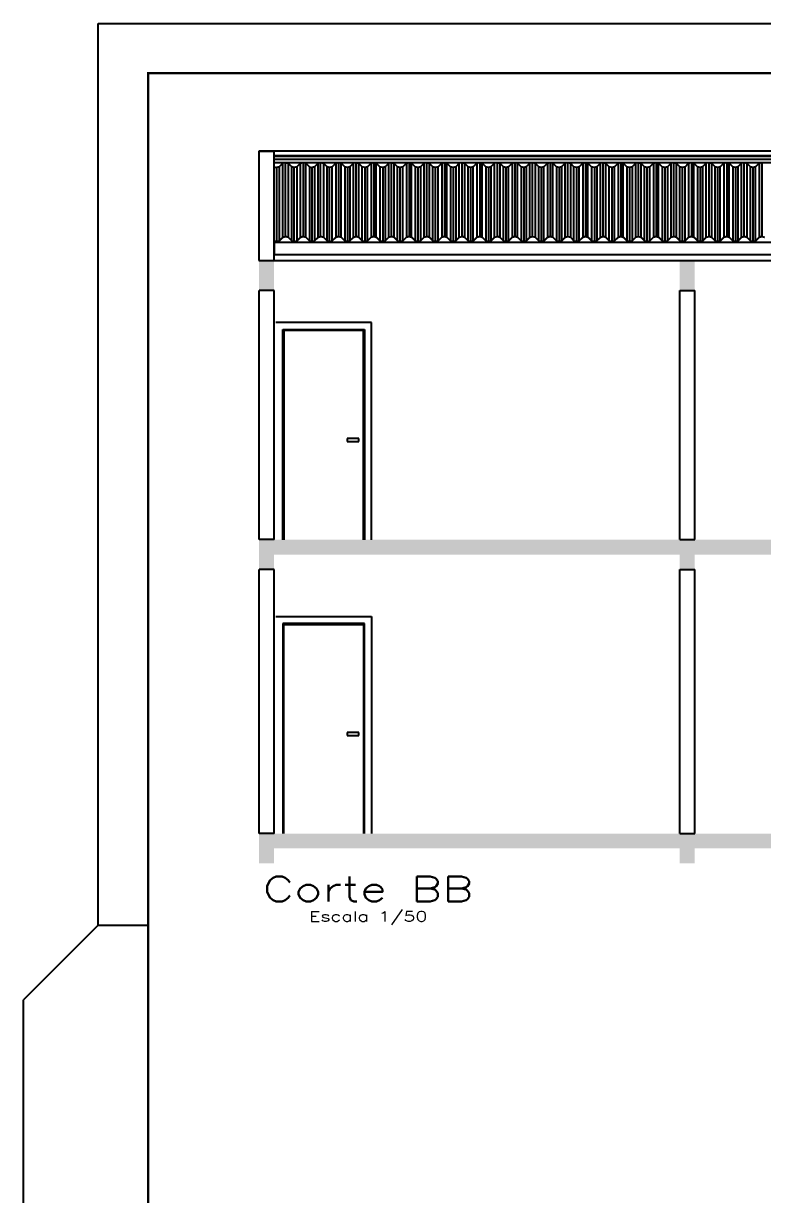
# Model space of a CAD drawing. Extents: x 241 to 398, y 106 to 179.
# Drawn here: x 280.42 to 287.84, y 154.7 to 166.46 of the extents above; entities that cross this region are included whole.
import ezdxf
from ezdxf.enums import TextEntityAlignment as Align

# ---------------------------------------------------------------- set-up
doc = ezdxf.new("R2010")
doc.units = 0
doc.layers.get('0').update_dxf_attribs({"linetype": 'CONTINUOUS'})
for name, color, linetype in [('ESPEC', 7, 'CONTINUOUS'), ('ESTRUT', 8, 'CONTINUOUS'), ('LINVISTA', 8, 'CONTINUOUS'), ('MOBIL', 8, 'CONTINUOUS'), ('PAREDE', 5, 'CONTINUOUS')]:
    doc.layers.add(name, color=color, linetype=linetype)
doc.styles.add('REGUA200', font='romans.shx', dxfattribs={"width": 1.4})
doc.styles.add('REGUA80', font='romans.shx', dxfattribs={"width": 1.4})

# ---------------------------------------------------------------- blocks, each defined once
blk = doc.blocks.new('TITUL2')
at = {"color": 6, "style": 'REGUA200', "width": 1.4}
blk.add_attdef('TITULO', text='', height=5, dxfattribs=at).set_placement((0, 0), align=Align.CENTER)
at = {"color": 0, "style": 'REGUA80', "width": 1.4}
blk.add_attdef('ESCALA', text='', height=2, dxfattribs=at).set_placement((0, -4), align=Align.CENTER)

msp = doc.modelspace()

# ---------------------------------------------------------------- linework, layer by layer
for p, q in [((281.1725, 166.4554), (318.7857, 166.4554)), ((281.1725, 157.4043), (281.1725, 166.4554)), ((281.1725, 157.4043), (280.4225, 156.6543)), ((281.1725, 157.4043), (281.6725, 157.4043)), ((280.4225, 143.276), (280.4225, 156.6543))]:
    msp.add_line(p, q)
at = {"const_width": 0.0236}
msp.add_lwpolyline([(281.6725, 165.9554), (318.2857, 165.9554), (318.2857, 143.026), (281.6725, 143.026)], close=True, dxfattribs=at)
at = {"layer": 'ESTRUT'}
msp.add_lwpolyline([(285.13, 164.1358), (312.6364, 164.1358), (312.6364, 164.2567), (282.9364, 164.2567), (282.9364, 164.1358), (285.13, 164.1358)], dxfattribs=at)
for points in [[(282.7864, 163.7748), (282.9364, 164.0748), (282.7864, 164.0748)], [(282.9364, 163.7748), (282.9364, 164.0748), (282.7864, 163.7748)], [(287.0064, 164.0748), (287.1564, 163.7748), (287.1564, 164.0748)], [(287.0064, 163.7748), (287.1564, 163.7748), (287.0064, 164.0748)], [(282.7864, 160.9748), (282.9364, 161.2748), (282.7864, 161.2748)], [(282.9364, 160.9748), (282.9364, 161.2748), (282.7864, 160.9748)], [(282.9364, 161.1248), (312.6364, 161.2748), (282.9364, 161.2748)], [(309.5886, 161.1248), (312.6364, 161.2748), (282.9364, 161.1248)], [(287.0064, 161.2748), (287.1564, 160.9748), (287.1564, 161.2748)], [(287.0064, 160.9748), (287.1564, 160.9748), (287.0064, 161.2748)], [(282.7864, 158.0248), (282.9364, 158.3248), (282.7864, 158.3248)], [(282.9364, 158.0248), (282.9364, 158.3248), (282.7864, 158.0248)], [(309.5886, 158.1748), (312.6364, 158.3248), (282.9364, 158.1748)], [(282.9364, 158.1748), (312.6364, 158.3248), (282.9364, 158.3248)], [(287.0064, 158.3248), (287.1564, 158.0248), (287.1564, 158.3248)], [(287.0064, 158.0248), (287.1564, 158.0248), (287.0064, 158.3248)]]:
    msp.add_solid(points, dxfattribs=at)
at = {"layer": 'LINVISTA'}
for p, q in [((312.7835, 165.1741), (282.7846, 165.1741)), ((282.9341, 165.1303), (312.634, 165.1303)), ((312.634, 165.1202), (282.9341, 165.1202)), ((282.9341, 165.0927), (312.634, 165.0927)), ((312.634, 165.0561), (282.9341, 165.0561)), ((283.0257, 165.053), (282.9891, 165.0154)), ((283.0379, 165.0561), (283.0257, 165.053)), ((283.0257, 164.3096), (283.0257, 165.053)), ((283.0501, 164.3167), (283.0501, 165.0561)), ((283.0623, 165.0561), (283.0776, 165.053)), ((283.1142, 165.0154), (283.0776, 165.053)), ((283.0776, 165.053), (283.0776, 164.3096)), ((283.2026, 165.053), (283.166, 165.0154)), ((283.2026, 165.053), (283.2149, 165.0561)), ((283.2026, 164.3096), (283.2026, 165.053)), ((283.2271, 165.0561), (283.2271, 164.3167)), ((283.2545, 165.053), (283.2393, 165.0561)), ((283.2545, 165.053), (283.2911, 165.0154)), ((283.2545, 164.3096), (283.2545, 165.053)), ((283.3796, 165.053), (283.343, 165.0154)), ((283.3918, 165.0561), (283.3796, 165.053)), ((283.3796, 164.3096), (283.3796, 165.053)), ((283.404, 164.3167), (283.404, 165.0561)), ((283.4162, 165.0561), (283.4315, 165.053)), ((283.4681, 165.0154), (283.4315, 165.053)), ((283.4315, 165.053), (283.4315, 164.3096)), ((283.52, 165.0154), (283.5566, 165.053)), ((283.5566, 165.053), (283.5688, 165.0561)), ((283.5566, 165.053), (283.5566, 164.3096)), ((283.584, 165.0561), (283.584, 164.3167)), ((283.6085, 165.053), (283.5962, 165.0561)), ((283.6085, 165.053), (283.6451, 165.0154)), ((283.6085, 164.3096), (283.6085, 165.053)), ((283.7335, 165.053), (283.6969, 165.0154)), ((283.7458, 165.0561), (283.7335, 165.053)), ((283.7335, 164.3096), (283.7335, 165.053)), ((283.761, 164.3167), (283.761, 165.0561)), ((283.7732, 165.0561), (283.7854, 165.053)), ((283.822, 165.0154), (283.7854, 165.053)), ((283.7854, 165.053), (283.7854, 164.3096)), ((283.8739, 165.0154), (283.9105, 165.053)), ((283.9105, 165.053), (283.9227, 165.0561)), ((283.9105, 165.053), (283.9105, 164.3096)), ((283.938, 165.0561), (283.938, 164.3167)), ((283.9624, 165.053), (283.9502, 165.0561)), ((283.9624, 165.053), (283.999, 165.0154)), ((283.9624, 164.3096), (283.9624, 165.053)), ((284.0875, 165.053), (284.0509, 165.0154)), ((284.0997, 165.0561), (284.0875, 165.053)), ((284.0875, 164.3096), (284.0875, 165.053)), ((284.1149, 164.3167), (284.1149, 165.0561)), ((284.1271, 165.0561), (284.1393, 165.053)), ((284.176, 165.0154), (284.1393, 165.053)), ((284.1393, 165.053), (284.1393, 164.3096)), ((284.2278, 165.0154), (284.2644, 165.053)), ((284.2644, 165.053), (284.2767, 165.0561)), ((284.2644, 165.053), (284.2644, 164.3096)), ((284.2919, 165.0561), (284.2919, 164.3167)), ((284.3163, 165.053), (284.3041, 165.0561)), ((284.3163, 165.053), (284.3529, 165.0154)), ((284.3163, 164.3096), (284.3163, 165.053)), ((284.4414, 165.053), (284.4048, 165.0154)), ((284.4536, 165.0561), (284.4414, 165.053)), ((284.4414, 164.3096), (284.4414, 165.053)), ((284.4689, 164.3167), (284.4689, 165.0561)), ((284.4811, 165.0561), (284.4933, 165.053)), ((284.5299, 165.0154), (284.4933, 165.053)), ((284.4933, 165.053), (284.4933, 164.3096)), ((284.5818, 165.0154), (284.6184, 165.053)), ((284.6184, 165.053), (284.6306, 165.0561)), ((284.6184, 165.053), (284.6184, 164.3096)), ((284.6458, 165.0561), (284.6458, 164.3167)), ((284.6702, 165.053), (284.658, 165.0561)), ((284.6702, 165.053), (284.7069, 165.0154)), ((284.6702, 164.3096), (284.6702, 165.053)), ((284.7953, 165.053), (284.7587, 165.0154)), ((284.8075, 165.0561), (284.7953, 165.053)), ((284.7953, 164.3096), (284.7953, 165.053)), ((284.8228, 164.3167), (284.8228, 165.0561)), ((284.835, 165.0561), (284.8472, 165.053)), ((284.8838, 165.0154), (284.8472, 165.053)), ((284.8472, 165.053), (284.8472, 164.3096)), ((284.9357, 165.0154), (284.9723, 165.053)), ((284.9723, 165.053), (284.9845, 165.0561)), ((284.9723, 165.053), (284.9723, 164.3096)), ((284.9998, 165.0561), (284.9998, 164.3167)), ((285.0242, 165.053), (285.012, 165.0561)), ((285.0242, 165.053), (285.0608, 165.0154)), ((285.0242, 164.3096), (285.0242, 165.053)), ((285.1493, 165.053), (285.1127, 165.0154)), ((285.1615, 165.0561), (285.1493, 165.053)), ((285.1493, 164.3096), (285.1493, 165.053)), ((285.1767, 164.3167), (285.1767, 165.0561)), ((285.1889, 165.0561), (285.2011, 165.053)), ((285.2378, 165.0154), (285.2011, 165.053)), ((285.2011, 165.053), (285.2011, 164.3096)), ((285.2896, 165.0154), (285.3262, 165.053)), ((285.3262, 165.053), (285.3384, 165.0561)), ((285.3262, 165.053), (285.3262, 164.3096)), ((285.3537, 165.0561), (285.3537, 164.3167)), ((285.3781, 165.053), (285.3659, 165.0561)), ((285.3781, 165.053), (285.4147, 165.0154)), ((285.3781, 164.3096), (285.3781, 165.053)), ((285.5032, 165.053), (285.4666, 165.0154)), ((285.5154, 165.0561), (285.5032, 165.053)), ((285.5032, 164.3096), (285.5032, 165.053)), ((285.5307, 164.3167), (285.5307, 165.0561)), ((285.5429, 165.0561), (285.5551, 165.053)), ((285.5917, 165.0154), (285.5551, 165.053)), ((285.5551, 165.053), (285.5551, 164.3096)), ((285.6436, 165.0154), (285.6802, 165.053)), ((285.6802, 165.053), (285.6924, 165.0561)), ((285.6802, 165.053), (285.6802, 164.3096)), ((285.7076, 165.0561), (285.7076, 164.3167)), ((285.732, 165.053), (285.7198, 165.0561)), ((285.732, 165.053), (285.7687, 165.0154)), ((285.732, 164.3096), (285.732, 165.053)), ((285.8571, 165.053), (285.8205, 165.0154)), ((285.8693, 165.0561), (285.8571, 165.053)), ((285.8571, 164.3096), (285.8571, 165.053)), ((285.8846, 164.3167), (285.8846, 165.0561)), ((285.8968, 165.0561), (285.909, 165.053)), ((285.9456, 165.0154), (285.909, 165.053)), ((285.909, 165.053), (285.909, 164.3096)), ((285.9975, 165.0154), (286.0341, 165.053)), ((286.0341, 165.053), (286.0463, 165.0561)), ((286.0341, 165.053), (286.0341, 164.3096)), ((286.0616, 165.0561), (286.0616, 164.3167)), ((286.086, 165.053), (286.0738, 165.0561)), ((286.086, 165.053), (286.1226, 165.0154)), ((286.086, 164.3096), (286.086, 165.053)), ((286.2111, 165.053), (286.1745, 165.0154)), ((286.2233, 165.0561), (286.2111, 165.053)), ((286.2111, 164.3096), (286.2111, 165.053)), ((286.2385, 164.3167), (286.2385, 165.0561)), ((286.2507, 165.0561), (286.2629, 165.053)), ((286.2996, 165.0154), (286.2629, 165.053)), ((286.2629, 165.053), (286.2629, 164.3096)), ((286.3514, 165.0154), (286.388, 165.053)), ((286.388, 165.053), (286.4002, 165.0561)), ((286.388, 165.053), (286.388, 164.3096)), ((286.4155, 165.0561), (286.4155, 164.3167)), ((286.4399, 165.053), (286.4277, 165.0561)), ((286.4399, 165.053), (286.4765, 165.0154)), ((286.4399, 164.3096), (286.4399, 165.053)), ((286.565, 165.053), (286.5284, 165.0154)), ((286.5772, 165.0561), (286.565, 165.053)), ((286.565, 164.3096), (286.565, 165.053)), ((286.5925, 164.3167), (286.5925, 165.0561)), ((286.6047, 165.0561), (286.6169, 165.053)), ((286.6535, 165.0154), (286.6169, 165.053)), ((286.6169, 165.053), (286.6169, 164.3096)), ((286.7054, 165.0154), (286.742, 165.053)), ((286.742, 165.053), (286.7542, 165.0561)), ((286.742, 165.053), (286.742, 164.3096)), ((286.7694, 165.0561), (286.7694, 164.3167)), ((286.7938, 165.053), (286.7816, 165.0561)), ((286.7938, 165.053), (286.8305, 165.0154)), ((286.7938, 164.3096), (286.7938, 165.053)), ((286.9189, 165.053), (286.8823, 165.0154)), ((286.9311, 165.0561), (286.9189, 165.053)), ((286.9189, 164.3096), (286.9189, 165.053)), ((286.9464, 164.3167), (286.9464, 165.0561)), ((286.9586, 165.0561), (286.9708, 165.053)), ((287.0074, 165.0154), (286.9708, 165.053)), ((286.9708, 165.053), (286.9708, 164.3096)), ((287.0593, 165.0154), (287.0959, 165.053)), ((287.0959, 165.053), (287.1081, 165.0561)), ((287.0959, 165.053), (287.0959, 164.3096)), ((287.1234, 165.0561), (287.1234, 164.3167)), ((287.1478, 165.053), (287.1356, 165.0561)), ((287.1478, 165.053), (287.1844, 165.0154)), ((287.1478, 164.3096), (287.1478, 165.053)), ((287.2729, 165.053), (287.2363, 165.0154)), ((287.2851, 165.0561), (287.2729, 165.053)), ((287.2729, 164.3096), (287.2729, 165.053)), ((287.3003, 164.3167), (287.3003, 165.0561)), ((287.3125, 165.0561), (287.3247, 165.053)), ((287.3614, 165.0154), (287.3247, 165.053)), ((287.3247, 165.053), (287.3247, 164.3096)), ((287.4132, 165.0154), (287.4498, 165.053)), ((287.4498, 165.053), (287.462, 165.0561)), ((287.4498, 165.053), (287.4498, 164.3096)), ((287.4773, 165.0561), (287.4773, 164.3167)), ((287.5017, 165.053), (287.4895, 165.0561)), ((287.5017, 165.053), (287.5383, 165.0154)), ((287.5017, 164.3096), (287.5017, 165.053)), ((287.6268, 165.053), (287.5902, 165.0154)), ((287.639, 165.0561), (287.6268, 165.053)), ((287.6268, 164.3096), (287.6268, 165.053)), ((287.6543, 164.3167), (287.6543, 165.0561)), ((287.6665, 165.0561), (287.6787, 165.053)), ((287.7153, 165.0154), (287.6787, 165.053)), ((287.6787, 165.053), (287.6787, 164.3096)), ((287.7672, 165.0154), (287.8038, 165.053)), ((287.8038, 165.053), (287.816, 165.0561)), ((287.8038, 165.053), (287.8038, 164.3096)), ((287.8312, 165.0561), (287.8312, 164.3167)), ((282.9372, 165.0154), (282.9616, 165.0083)), ((282.9891, 165.0154), (282.9616, 165.0083)), ((282.9616, 165.0083), (282.9616, 164.2648)), ((282.9891, 165.0154), (282.9891, 164.2719)), ((283.1142, 164.2719), (283.1142, 165.0154)), ((283.1386, 165.0083), (283.1142, 165.0154)), ((283.166, 165.0154), (283.1386, 165.0083)), ((283.1386, 164.2648), (283.1386, 165.0083)), ((283.166, 165.0154), (283.166, 164.2719)), ((283.2911, 165.0154), (283.2911, 164.2719)), ((283.2911, 165.0154), (283.3155, 165.0083)), ((283.343, 165.0154), (283.3155, 165.0083)), ((283.3155, 165.0083), (283.3155, 164.2648)), ((283.343, 165.0154), (283.343, 164.2719)), ((283.4681, 164.2719), (283.4681, 165.0154)), ((283.4925, 165.0083), (283.4681, 165.0154)), ((283.52, 165.0154), (283.4925, 165.0083)), ((283.4925, 164.2648), (283.4925, 165.0083)), ((283.52, 164.2719), (283.52, 165.0154)), ((283.6725, 165.0083), (283.6451, 165.0154)), ((283.6451, 165.0154), (283.6451, 164.2719)), ((283.6969, 165.0154), (283.6725, 165.0083)), ((283.6725, 165.0083), (283.6725, 164.2648)), ((283.6969, 165.0154), (283.6969, 164.2719)), ((283.8495, 165.0083), (283.822, 165.0154)), ((283.822, 164.2719), (283.822, 165.0154)), ((283.8739, 165.0154), (283.8495, 165.0083)), ((283.8495, 164.2648), (283.8495, 165.0083)), ((283.8739, 164.2719), (283.8739, 165.0154)), ((284.0265, 165.0083), (283.999, 165.0154)), ((283.999, 165.0154), (283.999, 164.2719)), ((284.0509, 165.0154), (284.0265, 165.0083)), ((284.0265, 165.0083), (284.0265, 164.2648)), ((284.0509, 165.0154), (284.0509, 164.2719)), ((284.176, 164.2719), (284.176, 165.0154)), ((284.2034, 165.0083), (284.176, 165.0154)), ((284.2278, 165.0154), (284.2034, 165.0083)), ((284.2034, 164.2648), (284.2034, 165.0083)), ((284.2278, 164.2719), (284.2278, 165.0154)), ((284.3804, 165.0083), (284.3529, 165.0154)), ((284.3529, 165.0154), (284.3529, 164.2719)), ((284.4048, 165.0154), (284.3804, 165.0083)), ((284.3804, 165.0083), (284.3804, 164.2648)), ((284.4048, 165.0154), (284.4048, 164.2719)), ((284.5574, 165.0083), (284.5299, 165.0154)), ((284.5299, 164.2719), (284.5299, 165.0154)), ((284.5818, 165.0154), (284.5574, 165.0083)), ((284.5574, 164.2648), (284.5574, 165.0083)), ((284.5818, 164.2719), (284.5818, 165.0154)), ((284.7343, 165.0083), (284.7069, 165.0154)), ((284.7069, 165.0154), (284.7069, 164.2719)), ((284.7587, 165.0154), (284.7343, 165.0083)), ((284.7343, 165.0083), (284.7343, 164.2648)), ((284.7587, 165.0154), (284.7587, 164.2719)), ((284.9113, 165.0083), (284.8838, 165.0154)), ((284.8838, 164.2719), (284.8838, 165.0154)), ((284.9357, 165.0154), (284.9113, 165.0083)), ((284.9113, 164.2648), (284.9113, 165.0083)), ((284.9357, 164.2719), (284.9357, 165.0154)), ((285.0883, 165.0083), (285.0608, 165.0154)), ((285.0608, 165.0154), (285.0608, 164.2719)), ((285.1127, 165.0154), (285.0883, 165.0083)), ((285.0883, 165.0083), (285.0883, 164.2648)), ((285.1127, 165.0154), (285.1127, 164.2719)), ((285.2652, 165.0083), (285.2378, 165.0154)), ((285.2378, 164.2719), (285.2378, 165.0154)), ((285.2896, 165.0154), (285.2652, 165.0083)), ((285.2652, 164.2648), (285.2652, 165.0083)), ((285.2896, 164.2719), (285.2896, 165.0154)), ((285.4422, 165.0083), (285.4147, 165.0154)), ((285.4147, 165.0154), (285.4147, 164.2719)), ((285.4666, 165.0154), (285.4422, 165.0083)), ((285.4422, 165.0083), (285.4422, 164.2648)), ((285.4666, 165.0154), (285.4666, 164.2719)), ((285.6192, 165.0083), (285.5917, 165.0154)), ((285.5917, 164.2719), (285.5917, 165.0154)), ((285.6436, 165.0154), (285.6192, 165.0083)), ((285.6192, 164.2648), (285.6192, 165.0083)), ((285.6436, 164.2719), (285.6436, 165.0154)), ((285.7961, 165.0083), (285.7687, 165.0154)), ((285.7687, 165.0154), (285.7687, 164.2719)), ((285.8205, 165.0154), (285.7961, 165.0083)), ((285.7961, 165.0083), (285.7961, 164.2648)), ((285.8205, 165.0154), (285.8205, 164.2719)), ((285.9731, 165.0083), (285.9456, 165.0154)), ((285.9456, 164.2719), (285.9456, 165.0154)), ((285.9975, 165.0154), (285.9731, 165.0083)), ((285.9731, 164.2648), (285.9731, 165.0083)), ((285.9975, 164.2719), (285.9975, 165.0154)), ((286.1501, 165.0083), (286.1226, 165.0154)), ((286.1226, 165.0154), (286.1226, 164.2719)), ((286.1745, 165.0154), (286.1501, 165.0083)), ((286.1501, 165.0083), (286.1501, 164.2648)), ((286.1745, 165.0154), (286.1745, 164.2719)), ((286.327, 165.0083), (286.2996, 165.0154)), ((286.2996, 164.2719), (286.2996, 165.0154)), ((286.3514, 165.0154), (286.327, 165.0083)), ((286.327, 164.2648), (286.327, 165.0083)), ((286.3514, 164.2719), (286.3514, 165.0154)), ((286.504, 165.0083), (286.4765, 165.0154)), ((286.4765, 165.0154), (286.4765, 164.2719)), ((286.5284, 165.0154), (286.504, 165.0083)), ((286.504, 165.0083), (286.504, 164.2648)), ((286.5284, 165.0154), (286.5284, 164.2719)), ((286.6809, 165.0083), (286.6535, 165.0154)), ((286.6535, 164.2719), (286.6535, 165.0154)), ((286.7054, 165.0154), (286.6809, 165.0083)), ((286.6809, 164.2648), (286.6809, 165.0083)), ((286.7054, 164.2719), (286.7054, 165.0154)), ((286.8579, 165.0083), (286.8305, 165.0154)), ((286.8305, 165.0154), (286.8305, 164.2719)), ((286.8823, 165.0154), (286.8579, 165.0083)), ((286.8579, 165.0083), (286.8579, 164.2648)), ((286.8823, 165.0154), (286.8823, 164.2719)), ((287.0349, 165.0083), (287.0074, 165.0154)), ((287.0074, 164.2719), (287.0074, 165.0154)), ((287.0593, 165.0154), (287.0349, 165.0083)), ((287.0349, 164.2648), (287.0349, 165.0083)), ((287.0593, 164.2719), (287.0593, 165.0154)), ((287.2118, 165.0083), (287.1844, 165.0154)), ((287.1844, 165.0154), (287.1844, 164.2719)), ((287.2363, 165.0154), (287.2118, 165.0083)), ((287.2118, 165.0083), (287.2118, 164.2648)), ((287.2363, 165.0154), (287.2363, 164.2719)), ((287.3888, 165.0083), (287.3614, 165.0154)), ((287.3614, 164.2719), (287.3614, 165.0154)), ((287.4132, 165.0154), (287.3888, 165.0083)), ((287.3888, 164.2648), (287.3888, 165.0083)), ((287.4132, 164.2719), (287.4132, 165.0154)), ((287.5658, 165.0083), (287.5383, 165.0154)), ((287.5383, 165.0154), (287.5383, 164.2719)), ((287.5902, 165.0154), (287.5658, 165.0083)), ((287.5658, 165.0083), (287.5658, 164.2648)), ((287.5902, 165.0154), (287.5902, 164.2719)), ((287.7427, 165.0083), (287.7153, 165.0154)), ((287.7153, 164.2719), (287.7153, 165.0154)), ((287.7672, 165.0154), (287.7427, 165.0083)), ((287.7427, 164.2648), (287.7427, 165.0083)), ((287.7672, 164.2719), (287.7672, 165.0154)), ((282.9891, 164.2719), (283.0257, 164.3096)), ((283.0257, 164.3096), (283.0501, 164.3167)), ((283.0776, 164.3096), (283.0501, 164.3167)), ((283.0776, 164.3096), (283.1142, 164.2719)), ((283.166, 164.2719), (283.2026, 164.3096)), ((283.2271, 164.3167), (283.2026, 164.3096)), ((283.2271, 164.3167), (283.2545, 164.3096)), ((283.2911, 164.2719), (283.2545, 164.3096)), ((283.343, 164.2719), (283.3796, 164.3096)), ((283.3796, 164.3096), (283.404, 164.3167)), ((283.4315, 164.3096), (283.404, 164.3167)), ((283.4315, 164.3096), (283.4681, 164.2719)), ((283.5566, 164.3096), (283.52, 164.2719)), ((283.584, 164.3167), (283.5566, 164.3096)), ((283.584, 164.3167), (283.6085, 164.3096)), ((283.6451, 164.2719), (283.6085, 164.3096)), ((283.6969, 164.2719), (283.7335, 164.3096)), ((283.7335, 164.3096), (283.761, 164.3167)), ((283.7854, 164.3096), (283.761, 164.3167)), ((283.7854, 164.3096), (283.822, 164.2719)), ((283.9105, 164.3096), (283.8739, 164.2719)), ((283.938, 164.3167), (283.9105, 164.3096)), ((283.938, 164.3167), (283.9624, 164.3096)), ((283.999, 164.2719), (283.9624, 164.3096)), ((284.0509, 164.2719), (284.0875, 164.3096)), ((284.0875, 164.3096), (284.1149, 164.3167)), ((284.1393, 164.3096), (284.1149, 164.3167)), ((284.1393, 164.3096), (284.176, 164.2719)), ((284.2644, 164.3096), (284.2278, 164.2719)), ((284.2919, 164.3167), (284.2644, 164.3096)), ((284.2919, 164.3167), (284.3163, 164.3096)), ((284.3529, 164.2719), (284.3163, 164.3096)), ((284.4048, 164.2719), (284.4414, 164.3096)), ((284.4414, 164.3096), (284.4689, 164.3167)), ((284.4933, 164.3096), (284.4689, 164.3167)), ((284.4933, 164.3096), (284.5299, 164.2719)), ((284.6184, 164.3096), (284.5818, 164.2719)), ((284.6458, 164.3167), (284.6184, 164.3096)), ((284.6458, 164.3167), (284.6702, 164.3096)), ((284.7069, 164.2719), (284.6702, 164.3096)), ((284.7587, 164.2719), (284.7953, 164.3096)), ((284.7953, 164.3096), (284.8228, 164.3167)), ((284.8472, 164.3096), (284.8228, 164.3167)), ((284.8472, 164.3096), (284.8838, 164.2719)), ((284.9723, 164.3096), (284.9357, 164.2719)), ((284.9998, 164.3167), (284.9723, 164.3096)), ((284.9998, 164.3167), (285.0242, 164.3096)), ((285.0608, 164.2719), (285.0242, 164.3096)), ((285.1127, 164.2719), (285.1493, 164.3096)), ((285.1493, 164.3096), (285.1767, 164.3167)), ((285.2011, 164.3096), (285.1767, 164.3167)), ((285.2011, 164.3096), (285.2378, 164.2719)), ((285.3262, 164.3096), (285.2896, 164.2719)), ((285.3537, 164.3167), (285.3262, 164.3096)), ((285.3781, 164.3096), (285.3537, 164.3167)), ((285.4147, 164.2719), (285.3781, 164.3096)), ((285.4666, 164.2719), (285.5032, 164.3096)), ((285.5032, 164.3096), (285.5307, 164.3167)), ((285.5307, 164.3167), (285.5551, 164.3096)), ((285.5551, 164.3096), (285.5917, 164.2719)), ((285.6802, 164.3096), (285.6436, 164.2719)), ((285.7076, 164.3167), (285.6802, 164.3096)), ((285.732, 164.3096), (285.7076, 164.3167)), ((285.7687, 164.2719), (285.732, 164.3096)), ((285.8205, 164.2719), (285.8571, 164.3096)), ((285.8571, 164.3096), (285.8846, 164.3167)), ((285.8846, 164.3167), (285.909, 164.3096)), ((285.909, 164.3096), (285.9456, 164.2719)), ((286.0341, 164.3096), (285.9975, 164.2719)), ((286.0616, 164.3167), (286.0341, 164.3096)), ((286.0616, 164.3167), (286.086, 164.3096)), ((286.1226, 164.2719), (286.086, 164.3096)), ((286.1745, 164.2719), (286.2111, 164.3096)), ((286.2111, 164.3096), (286.2385, 164.3167)), ((286.2629, 164.3096), (286.2385, 164.3167)), ((286.2629, 164.3096), (286.2996, 164.2719)), ((286.388, 164.3096), (286.3514, 164.2719)), ((286.4155, 164.3167), (286.388, 164.3096)), ((286.4155, 164.3167), (286.4399, 164.3096)), ((286.4765, 164.2719), (286.4399, 164.3096)), ((286.5284, 164.2719), (286.565, 164.3096)), ((286.565, 164.3096), (286.5925, 164.3167)), ((286.5925, 164.3167), (286.6169, 164.3096)), ((286.6169, 164.3096), (286.6535, 164.2719)), ((286.742, 164.3096), (286.7054, 164.2719)), ((286.7694, 164.3167), (286.742, 164.3096)), ((286.7694, 164.3167), (286.7938, 164.3096)), ((286.8305, 164.2719), (286.7938, 164.3096)), ((286.8823, 164.2719), (286.9189, 164.3096)), ((286.9189, 164.3096), (286.9464, 164.3167)), ((286.9708, 164.3096), (286.9464, 164.3167)), ((286.9708, 164.3096), (287.0074, 164.2719)), ((287.0959, 164.3096), (287.0593, 164.2719)), ((287.1234, 164.3167), (287.0959, 164.3096)), ((287.1234, 164.3167), (287.1478, 164.3096)), ((287.1844, 164.2719), (287.1478, 164.3096)), ((287.2363, 164.2719), (287.2729, 164.3096)), ((287.2729, 164.3096), (287.3003, 164.3167)), ((287.3247, 164.3096), (287.3003, 164.3167)), ((287.3247, 164.3096), (287.3614, 164.2719)), ((287.4498, 164.3096), (287.4132, 164.2719)), ((287.4773, 164.3167), (287.4498, 164.3096)), ((287.4773, 164.3167), (287.5017, 164.3096)), ((287.5383, 164.2719), (287.5017, 164.3096)), ((287.5902, 164.2719), (287.6268, 164.3096)), ((287.6268, 164.3096), (287.6543, 164.3167)), ((287.6787, 164.3096), (287.6543, 164.3167)), ((287.6787, 164.3096), (287.7153, 164.2719)), ((287.8038, 164.3096), (287.7672, 164.2719)), ((287.8312, 164.3167), (287.8038, 164.3096)), ((287.8312, 164.3167), (287.8556, 164.3096)), ((282.7846, 164.0746), (312.7835, 164.0746)), ((283.9136, 163.4547), (282.9555, 163.4547)), ((283.0257, 163.3846), (283.8434, 163.3846)), ((283.0257, 161.2742), (283.0257, 163.3846)), ((283.8434, 163.3846), (283.8434, 161.2742)), ((283.9136, 161.2742), (283.9136, 163.4547)), ((283.0348, 163.3744), (283.0348, 161.2742)), ((283.8342, 163.3744), (283.0348, 163.3744)), ((283.8342, 161.2742), (283.8342, 163.3744)), ((283.6695, 162.2892), (283.6695, 162.2597)), ((283.7885, 162.2892), (283.6695, 162.2892)), ((283.6695, 162.2597), (283.7885, 162.2597)), ((283.7885, 162.2587), (283.7885, 162.2892)), ((282.9555, 160.5043), (283.9136, 160.5043)), ((283.9136, 160.5043), (283.9136, 158.3247)), ((283.0257, 160.4341), (283.0257, 158.3247)), ((283.8434, 160.4341), (283.0257, 160.4341)), ((283.0348, 160.4239), (283.8342, 160.4239)), ((283.0348, 158.3247), (283.0348, 160.4239)), ((283.8342, 160.4239), (283.8342, 158.3247)), ((283.8434, 158.3247), (283.8434, 160.4341)), ((283.6695, 159.3398), (283.6695, 159.3092)), ((283.7885, 159.3398), (283.6695, 159.3398)), ((283.6695, 159.3092), (283.7885, 159.3092)), ((283.7885, 159.3082), (283.7885, 159.3398))]:
    msp.add_line(p, q, dxfattribs=at)
at = {"layer": 'MOBIL'}
msp.add_lwpolyline([(282.939, 164.2727), (282.9645, 164.2658), (282.9901, 164.2727), (283.0275, 164.3103), (283.053, 164.3172), (283.0786, 164.3103), (283.116, 164.2727), (283.1415, 164.2658), (283.1671, 164.2727), (283.2045, 164.3103), (283.23, 164.3172), (283.2556, 164.3103), (283.293, 164.2727), (283.3185, 164.2658), (283.3441, 164.2727), (283.3815, 164.3103), (283.407, 164.3172), (283.4326, 164.3103), (283.47, 164.2727), (283.4955, 164.2658), (283.5211, 164.2727), (283.5585, 164.3103), (283.584, 164.3172), (283.6096, 164.3103), (283.647, 164.2727), (283.6725, 164.2658), (283.6981, 164.2727), (283.7355, 164.3103), (283.761, 164.3172), (283.7866, 164.3103), (283.824, 164.2727), (283.8495, 164.2658), (283.8751, 164.2727), (283.9125, 164.3103), (283.938, 164.3172), (283.9636, 164.3103), (284.001, 164.2727), (284.0265, 164.2658), (284.0521, 164.2727), (284.0895, 164.3103), (284.115, 164.3172), (284.1406, 164.3103), (284.178, 164.2727), (284.2035, 164.2658), (284.2291, 164.2727), (284.2665, 164.3103), (284.292, 164.3172), (284.3176, 164.3103), (284.355, 164.2727), (284.3805, 164.2658), (284.4061, 164.2727), (284.4435, 164.3103), (284.469, 164.3172), (284.4946, 164.3103), (284.532, 164.2727), (284.5575, 164.2658), (284.5831, 164.2727), (284.6205, 164.3103), (284.646, 164.3172), (284.6716, 164.3103), (284.709, 164.2727), (284.7345, 164.2658), (284.7601, 164.2727), (284.7975, 164.3103), (284.823, 164.3172), (284.8486, 164.3103), (284.886, 164.2727), (284.9115, 164.2658), (284.9371, 164.2727), (284.9745, 164.3103), (285, 164.3172), (285.0256, 164.3103), (285.063, 164.2727), (285.0885, 164.2658), (285.1141, 164.2727), (285.1515, 164.3103), (285.177, 164.3172), (285.2026, 164.3103), (285.24, 164.2727), (285.2655, 164.2658), (285.2911, 164.2727), (285.3285, 164.3103), (285.354, 164.3172), (285.3796, 164.3103), (285.417, 164.2727), (285.4425, 164.2658), (285.4681, 164.2727), (285.5055, 164.3103), (285.531, 164.3172), (285.5566, 164.3103), (285.594, 164.2727), (285.6195, 164.2658), (285.6451, 164.2727), (285.6825, 164.3103), (285.708, 164.3172), (285.7336, 164.3103), (285.771, 164.2727), (285.7965, 164.2658), (285.8221, 164.2727), (285.8595, 164.3103), (285.885, 164.3172), (285.9106, 164.3103), (285.948, 164.2727), (285.9735, 164.2658), (285.9991, 164.2727), (286.0365, 164.3103), (286.062, 164.3172), (286.0876, 164.3103), (286.125, 164.2727), (286.1505, 164.2658), (286.1761, 164.2727), (286.2135, 164.3103), (286.239, 164.3172), (286.2646, 164.3103), (286.302, 164.2727), (286.3275, 164.2658), (286.3531, 164.2727), (286.3905, 164.3103), (286.416, 164.3172), (286.4416, 164.3103), (286.479, 164.2727), (286.5045, 164.2658), (286.5301, 164.2727), (286.5675, 164.3103), (286.593, 164.3172), (286.6186, 164.3103), (286.656, 164.2727), (286.6815, 164.2658), (286.7071, 164.2727), (286.7445, 164.3103), (286.77, 164.3172), (286.7956, 164.3103), (286.833, 164.2727), (286.8585, 164.2658), (286.8841, 164.2727), (286.9215, 164.3103), (286.947, 164.3172), (286.9726, 164.3103), (287.01, 164.2727), (287.0355, 164.2658), (287.0611, 164.2727), (287.0985, 164.3103), (287.124, 164.3172), (287.1496, 164.3103), (287.187, 164.2727), (287.2125, 164.2658), (287.2381, 164.2727), (287.2755, 164.3103), (287.301, 164.3172), (287.3266, 164.3103), (287.364, 164.2727), (287.3895, 164.2658), (287.4151, 164.2727), (287.4525, 164.3103), (287.478, 164.3172), (287.5036, 164.3103), (287.541, 164.2727), (287.5665, 164.2658), (287.5921, 164.2727), (287.6295, 164.3103), (287.655, 164.3172), (287.6806, 164.3103), (287.718, 164.2727), (287.7435, 164.2658), (287.7691, 164.2727), (287.8065, 164.3103), (287.832, 164.3172), (287.8576, 164.3103)], dxfattribs=at)
at = {"layer": 'PAREDE'}
for p, q in [((282.7864, 164.0748), (282.7864, 165.1748)), ((282.7864, 165.1748), (282.9364, 165.1748)), ((282.9364, 164.0748), (282.9364, 165.1748)), ((282.7864, 164.0748), (282.9364, 164.0748)), ((282.7864, 161.2748), (282.7864, 163.7748)), ((282.9364, 163.7748), (282.7864, 163.7748)), ((282.9364, 161.2748), (282.9364, 163.7748)), ((287.0064, 161.2748), (287.0064, 163.7748)), ((287.0064, 163.7748), (287.1564, 163.7748)), ((287.1564, 161.2748), (287.1564, 163.7748)), ((282.9364, 161.2748), (282.7864, 161.2748)), ((287.0064, 161.2748), (287.1564, 161.2748)), ((282.7864, 158.3248), (282.7864, 160.9748)), ((282.9364, 160.9748), (282.7864, 160.9748)), ((282.9364, 158.3248), (282.9364, 160.9748)), ((287.0064, 158.3248), (287.0064, 160.9748)), ((287.0064, 160.9748), (287.1564, 160.9748)), ((287.1564, 158.3248), (287.1564, 160.9748)), ((282.9364, 158.3248), (282.7864, 158.3248)), ((287.0064, 158.3248), (287.1564, 158.3248))]:
    msp.add_line(p, q, dxfattribs=at)

# ---------------------------------------------------------------- block references
at = {"layer": 'ESPEC', "xscale": 0.05, "yscale": 0.05, "zscale": 0.05}
msp.add_blockref('TITUL2', (283.8811, 157.6436), dxfattribs=at).add_auto_attribs({'TITULO': 'Corte BB', 'ESCALA': 'Escala 1/50'})

doc.saveas('drawing.dxf')
